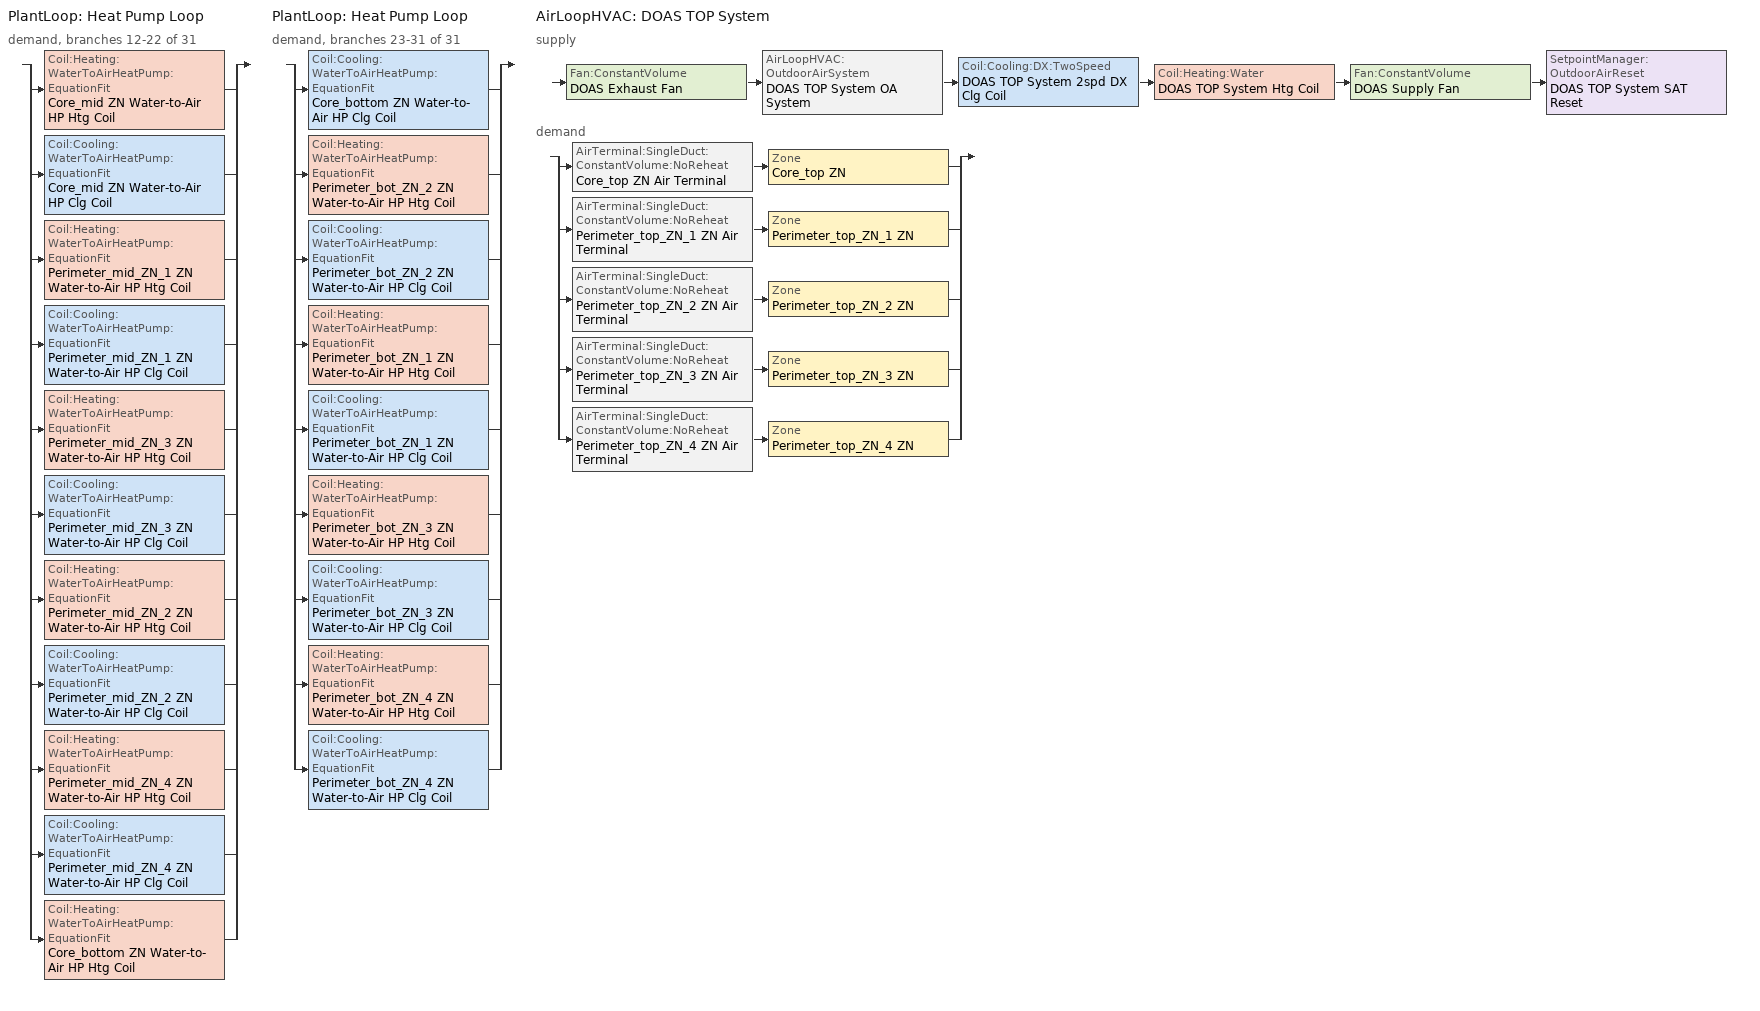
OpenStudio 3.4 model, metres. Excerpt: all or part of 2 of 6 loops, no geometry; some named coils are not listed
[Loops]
PlantLoop 'Heat Pump Loop'
 demand, branches 12-22 of 31: split
  | Coil:Heating:WaterToAirHeatPump:EquationFit 'Core_mid ZN Water-to-Air HP Htg Coil'
  | Coil:Cooling:WaterToAirHeatPump:EquationFit 'Core_mid ZN Water-to-Air HP Clg Coil'
  | Coil:Heating:WaterToAirHeatPump:EquationFit 'Perimeter_mid_ZN_1 ZN Water-to-Air HP Htg Coil'
  | Coil:Cooling:WaterToAirHeatPump:EquationFit 'Perimeter_mid_ZN_1 ZN Water-to-Air HP Clg Coil'
  | Coil:Heating:WaterToAirHeatPump:EquationFit 'Perimeter_mid_ZN_3 ZN Water-to-Air HP Htg Coil'
  | Coil:Cooling:WaterToAirHeatPump:EquationFit 'Perimeter_mid_ZN_3 ZN Water-to-Air HP Clg Coil'
  | Coil:Heating:WaterToAirHeatPump:EquationFit 'Perimeter_mid_ZN_2 ZN Water-to-Air HP Htg Coil'
  | Coil:Cooling:WaterToAirHeatPump:EquationFit 'Perimeter_mid_ZN_2 ZN Water-to-Air HP Clg Coil'
  | Coil:Heating:WaterToAirHeatPump:EquationFit 'Perimeter_mid_ZN_4 ZN Water-to-Air HP Htg Coil'
  | Coil:Cooling:WaterToAirHeatPump:EquationFit 'Perimeter_mid_ZN_4 ZN Water-to-Air HP Clg Coil'
  | Coil:Heating:WaterToAirHeatPump:EquationFit 'Core_bottom ZN Water-to-Air HP Htg Coil'
PlantLoop 'Heat Pump Loop'
 demand, branches 23-31 of 31: split
  | Coil:Cooling:WaterToAirHeatPump:EquationFit 'Core_bottom ZN Water-to-Air HP Clg Coil'
  | Coil:Heating:WaterToAirHeatPump:EquationFit 'Perimeter_bot_ZN_2 ZN Water-to-Air HP Htg Coil'
  | Coil:Cooling:WaterToAirHeatPump:EquationFit 'Perimeter_bot_ZN_2 ZN Water-to-Air HP Clg Coil'
  | Coil:Heating:WaterToAirHeatPump:EquationFit 'Perimeter_bot_ZN_1 ZN Water-to-Air HP Htg Coil'
  | Coil:Cooling:WaterToAirHeatPump:EquationFit 'Perimeter_bot_ZN_1 ZN Water-to-Air HP Clg Coil'
  | Coil:Heating:WaterToAirHeatPump:EquationFit 'Perimeter_bot_ZN_3 ZN Water-to-Air HP Htg Coil'
  | Coil:Cooling:WaterToAirHeatPump:EquationFit 'Perimeter_bot_ZN_3 ZN Water-to-Air HP Clg Coil'
  | Coil:Heating:WaterToAirHeatPump:EquationFit 'Perimeter_bot_ZN_4 ZN Water-to-Air HP Htg Coil'
  | Coil:Cooling:WaterToAirHeatPump:EquationFit 'Perimeter_bot_ZN_4 ZN Water-to-Air HP Clg Coil'
AirLoopHVAC 'DOAS TOP System'
 supply: Fan:ConstantVolume 'DOAS Exhaust Fan' > AirLoopHVAC:OutdoorAirSystem 'DOAS TOP System OA System' > Coil:Cooling:DX:TwoSpeed 'DOAS TOP System 2spd DX Clg Coil' > Coil:Heating:Water 'DOAS TOP System Htg Coil' > Fan:ConstantVolume 'DOAS Supply Fan' > SetpointManager:OutdoorAirReset 'DOAS TOP System SAT Reset'
 demand: split
  | AirTerminal:SingleDuct:ConstantVolume:NoReheat 'Core_top ZN Air Terminal' > Zone 'Core_top ZN'
  | AirTerminal:SingleDuct:ConstantVolume:NoReheat 'Perimeter_top_ZN_1 ZN Air Terminal' > Zone 'Perimeter_top_ZN_1 ZN'
  | AirTerminal:SingleDuct:ConstantVolume:NoReheat 'Perimeter_top_ZN_2 ZN Air Terminal' > Zone 'Perimeter_top_ZN_2 ZN'
  | AirTerminal:SingleDuct:ConstantVolume:NoReheat 'Perimeter_top_ZN_3 ZN Air Terminal' > Zone 'Perimeter_top_ZN_3 ZN'
  | AirTerminal:SingleDuct:ConstantVolume:NoReheat 'Perimeter_top_ZN_4 ZN Air Terminal' > Zone 'Perimeter_top_ZN_4 ZN'
[Sizing:Zone] Zone Cooling Design Supply Air Temperature Input Method=SupplyAirTemperature; Zone Cooling Design Supply Air Temperature {C}=12.7778; Zone Cooling Design Supply Air Temperature Difference {deltaC}=11.11; Zone Heating Design Supply Air Temperature Input Method=SupplyAirTemperature; Zone Heating Design Supply Air Temperature {C}=50; Zone Heating Design Supply Air Temperature Difference {deltaC}=11.11; Zone Cooling Design Supply Air Humidity Ratio {kg-H2O/kg-air}=0.0085; Zone Heating Design Supply Air Humidity Ratio {kg-H2O/kg-air}=0.008; Cooling Design Air Flow Method=DesignDay; Heating Design Air Flow Method=DesignDay; Account for Dedicated Outdoor Air System=Yes; Dedicated Outdoor Air System Control Strategy=NeutralSupplyAir; Dedicated Outdoor Air Low Setpoint Temperature for Design {C}=15.5556; Dedicated Outdoor Air High Setpoint Temperature for Design {C}=21.1111; Design Minimum Zone Ventilation Efficiency=0.6
Core_top ZN; Perimeter_top_ZN_1 ZN; Perimeter_top_ZN_2 ZN; Perimeter_top_ZN_3 ZN; Perimeter_top_ZN_4 ZN
[Zone equipment]
Core_top ZN: Core_top ZN WSHP, Core_top ZN Air Terminal
Perimeter_top_ZN_1 ZN: Perimeter_top_ZN_1 ZN WSHP, Perimeter_top_ZN_1 ZN Air Terminal
Perimeter_top_ZN_2 ZN: Perimeter_top_ZN_2 ZN WSHP, Perimeter_top_ZN_2 ZN Air Terminal
Perimeter_top_ZN_3 ZN: Perimeter_top_ZN_3 ZN WSHP, Perimeter_top_ZN_3 ZN Air Terminal
Perimeter_top_ZN_4 ZN: Perimeter_top_ZN_4 ZN WSHP, Perimeter_top_ZN_4 ZN Air Terminal
[Coil:Heating:Electric] Availability Schedule=Always On Discrete; Efficiency=1
Core_mid ZN Supplemental Htg Coil; Perimeter_mid_ZN_1 ZN Supplemental Htg Coil; Perimeter_mid_ZN_3 ZN Supplemental Htg Coil; Perimeter_mid_ZN_2 ZN Supplemental Htg Coil; Perimeter_mid_ZN_4 ZN Supplemental Htg Coil; Core_bottom ZN Supplemental Htg Coil; Perimeter_bot_ZN_2 ZN Supplemental Htg Coil; Perimeter_bot_ZN_1 ZN Supplemental Htg Coil; Perimeter_bot_ZN_3 ZN Supplemental Htg Coil; Perimeter_bot_ZN_4 ZN Supplemental Htg Coil
[Coil:Heating:WaterToAirHeatPump:EquationFit] Rated Heating Coefficient of Performance {W/W}=4.2
Name | Heating Capacity Curve | Heating Power Consumption Curve
Core_mid ZN Water-to-Air HP Htg Coil | Curve Quad Linear 16 | Curve Quad Linear 17
Perimeter_mid_ZN_1 ZN Water-to-Air HP Htg Coil | Curve Quad Linear 19 | Curve Quad Linear 20
Perimeter_mid_ZN_3 ZN Water-to-Air HP Htg Coil | Curve Quad Linear 22 | Curve Quad Linear 23
Perimeter_mid_ZN_2 ZN Water-to-Air HP Htg Coil | Curve Quad Linear 25 | Curve Quad Linear 26
Perimeter_mid_ZN_4 ZN Water-to-Air HP Htg Coil | Curve Quad Linear 28 | Curve Quad Linear 29
Core_bottom ZN Water-to-Air HP Htg Coil | Curve Quad Linear 31 | Curve Quad Linear 32
Perimeter_bot_ZN_2 ZN Water-to-Air HP Htg Coil | Curve Quad Linear 34 | Curve Quad Linear 35
Perimeter_bot_ZN_1 ZN Water-to-Air HP Htg Coil | Curve Quad Linear 37 | Curve Quad Linear 38
Perimeter_bot_ZN_3 ZN Water-to-Air HP Htg Coil | Curve Quad Linear 40 | Curve Quad Linear 41
Perimeter_bot_ZN_4 ZN Water-to-Air HP Htg Coil | Curve Quad Linear 43 | Curve Quad Linear 44
[Coil:Cooling:WaterToAirHeatPump:EquationFit] Rated Cooling Coefficient of Performance {W/W}=3.4
Name | Total Cooling Capacity Curve | Sensible Cooling Capacity Curve | Cooling Power Consumption Curve
Core_mid ZN Water-to-Air HP Clg Coil | TotCoolCapCurve 5 | Curve Quint Linear 6 | Curve Quad Linear 18
Perimeter_mid_ZN_1 ZN Water-to-Air HP Clg Coil | TotCoolCapCurve 6 | Curve Quint Linear 7 | Curve Quad Linear 21
Perimeter_mid_ZN_3 ZN Water-to-Air HP Clg Coil | TotCoolCapCurve 7 | Curve Quint Linear 8 | Curve Quad Linear 24
Perimeter_mid_ZN_2 ZN Water-to-Air HP Clg Coil | TotCoolCapCurve 8 | Curve Quint Linear 9 | Curve Quad Linear 27
Perimeter_mid_ZN_4 ZN Water-to-Air HP Clg Coil | TotCoolCapCurve 9 | Curve Quint Linear 10 | Curve Quad Linear 30
Core_bottom ZN Water-to-Air HP Clg Coil | TotCoolCapCurve 10 | Curve Quint Linear 11 | Curve Quad Linear 33
Perimeter_bot_ZN_2 ZN Water-to-Air HP Clg Coil | TotCoolCapCurve 11 | Curve Quint Linear 12 | Curve Quad Linear 36
Perimeter_bot_ZN_1 ZN Water-to-Air HP Clg Coil | TotCoolCapCurve 12 | Curve Quint Linear 13 | Curve Quad Linear 39
Perimeter_bot_ZN_3 ZN Water-to-Air HP Clg Coil | TotCoolCapCurve 13 | Curve Quint Linear 14 | Curve Quad Linear 42
Perimeter_bot_ZN_4 ZN Water-to-Air HP Clg Coil | TotCoolCapCurve 14 | Curve Quint Linear 15 | Curve Quad Linear 45
[Fan:OnOff] Availability Schedule=Always On Discrete; Fan Total Efficiency=0.52; Pressure Rise {Pa}=331.288; Maximum Flow Rate {m3/s}=autosize; Motor Efficiency=0.8; Motor In Airstream Fraction=1
Name | Fan Power Ratio Function of Speed Ratio Curve | Fan Efficiency Ratio Function of Speed Ratio Curve
Core_mid ZN WSHP Fan | Fan On Off Power Curve 5 | Fan On Off Efficiency Curve 5
Perimeter_mid_ZN_1 ZN WSHP Fan | Fan On Off Power Curve 6 | Fan On Off Efficiency Curve 6
Perimeter_mid_ZN_3 ZN WSHP Fan | Fan On Off Power Curve 7 | Fan On Off Efficiency Curve 7
Perimeter_mid_ZN_2 ZN WSHP Fan | Fan On Off Power Curve 8 | Fan On Off Efficiency Curve 8
Perimeter_mid_ZN_4 ZN WSHP Fan | Fan On Off Power Curve 9 | Fan On Off Efficiency Curve 9
Core_bottom ZN WSHP Fan | Fan On Off Power Curve 10 | Fan On Off Efficiency Curve 10
Perimeter_bot_ZN_2 ZN WSHP Fan | Fan On Off Power Curve 11 | Fan On Off Efficiency Curve 11
Perimeter_bot_ZN_1 ZN WSHP Fan | Fan On Off Power Curve 12 | Fan On Off Efficiency Curve 12
Perimeter_bot_ZN_3 ZN WSHP Fan | Fan On Off Power Curve 13 | Fan On Off Efficiency Curve 13
Perimeter_bot_ZN_4 ZN WSHP Fan | Fan On Off Power Curve 14 | Fan On Off Efficiency Curve 14
[ZoneHVAC:WaterToAirHeatPump] Availability Schedule=Always On Discrete; Supply Air Flow Rate During Cooling Operation {m3/s}=Autosize; Supply Air Flow Rate During Heating Operation {m3/s}=Autosize; Supply Air Flow Rate When No Cooling or Heating is Needed {m3/s}=autosize; Outdoor Air Flow Rate During Cooling Operation {m3/s}=autosize; Outdoor Air Flow Rate During Heating Operation {m3/s}=autosize; Outdoor Air Flow Rate When No Cooling or Heating is Needed {m3/s}=Autosize; Maximum Supply Air Temperature from Supplemental Heater {C}=Autosize
Name | Supply Air Fan | Heating Coil | Cooling Coil | Supplemental Heating Coil
Core_mid ZN WSHP | Core_mid ZN WSHP Fan | Core_mid ZN Water-to-Air HP Htg Coil | Core_mid ZN Water-to-Air HP Clg Coil | Core_mid ZN Supplemental Htg Coil
Perimeter_mid_ZN_1 ZN WSHP | Perimeter_mid_ZN_1 ZN WSHP Fan | Perimeter_mid_ZN_1 ZN Water-to-Air HP Htg Coil | Perimeter_mid_ZN_1 ZN Water-to-Air HP Clg Coil | Perimeter_mid_ZN_1 ZN Supplemental Htg Coil
Perimeter_mid_ZN_3 ZN WSHP | Perimeter_mid_ZN_3 ZN WSHP Fan | Perimeter_mid_ZN_3 ZN Water-to-Air HP Htg Coil | Perimeter_mid_ZN_3 ZN Water-to-Air HP Clg Coil | Perimeter_mid_ZN_3 ZN Supplemental Htg Coil
Perimeter_mid_ZN_2 ZN WSHP | Perimeter_mid_ZN_2 ZN WSHP Fan | Perimeter_mid_ZN_2 ZN Water-to-Air HP Htg Coil | Perimeter_mid_ZN_2 ZN Water-to-Air HP Clg Coil | Perimeter_mid_ZN_2 ZN Supplemental Htg Coil
Perimeter_mid_ZN_4 ZN WSHP | Perimeter_mid_ZN_4 ZN WSHP Fan | Perimeter_mid_ZN_4 ZN Water-to-Air HP Htg Coil | Perimeter_mid_ZN_4 ZN Water-to-Air HP Clg Coil | Perimeter_mid_ZN_4 ZN Supplemental Htg Coil
Core_bottom ZN WSHP | Core_bottom ZN WSHP Fan | Core_bottom ZN Water-to-Air HP Htg Coil | Core_bottom ZN Water-to-Air HP Clg Coil | Core_bottom ZN Supplemental Htg Coil
Perimeter_bot_ZN_2 ZN WSHP | Perimeter_bot_ZN_2 ZN WSHP Fan | Perimeter_bot_ZN_2 ZN Water-to-Air HP Htg Coil | Perimeter_bot_ZN_2 ZN Water-to-Air HP Clg Coil | Perimeter_bot_ZN_2 ZN Supplemental Htg Coil
Perimeter_bot_ZN_1 ZN WSHP | Perimeter_bot_ZN_1 ZN WSHP Fan | Perimeter_bot_ZN_1 ZN Water-to-Air HP Htg Coil | Perimeter_bot_ZN_1 ZN Water-to-Air HP Clg Coil | Perimeter_bot_ZN_1 ZN Supplemental Htg Coil
Perimeter_bot_ZN_3 ZN WSHP | Perimeter_bot_ZN_3 ZN WSHP Fan | Perimeter_bot_ZN_3 ZN Water-to-Air HP Htg Coil | Perimeter_bot_ZN_3 ZN Water-to-Air HP Clg Coil | Perimeter_bot_ZN_3 ZN Supplemental Htg Coil
Perimeter_bot_ZN_4 ZN WSHP | Perimeter_bot_ZN_4 ZN WSHP Fan | Perimeter_bot_ZN_4 ZN Water-to-Air HP Htg Coil | Perimeter_bot_ZN_4 ZN Water-to-Air HP Clg Coil | Perimeter_bot_ZN_4 ZN Supplemental Htg Coil
[AirLoopHVAC]
DOAS TOP System: Availability Schedule=Always On Discrete; Design Supply Air Flow Rate {m3/s}=autosize; Design Return Air Flow Fraction of Supply Air Flow=1
[Sizing:System]
DOAS TOP System: Type of Load to Size On=VentilationRequirement; Central Heating Maximum System Air Flow Ratio=1; Preheat Design Temperature {C}=7; Preheat Design Humidity Ratio {kg-H2O/kg-Air}=0.008; Precool Design Temperature {C}=12.8; Precool Design Humidity Ratio {kg-H2O/kg-Air}=0.008; Central Cooling Design Supply Air Temperature {C}=15.5556; Central Heating Design Supply Air Temperature {C}=21.1111; Sizing Option=Coincident; 100% Outdoor Air in Cooling=Yes; 100% Outdoor Air in Heating=Yes; Central Cooling Design Supply Air Humidity Ratio {kg-H2O/kg-Air}=0.0085; Zone Maximum Outdoor Air Fraction=1; Cooling Supply Air Flow Rate Per Floor Area {m3/s-m2}=0.00996765; Cooling Fraction of Autosized Cooling Supply Air Flow Rate=1; Cooling Supply Air Flow Rate Per Unit Cooling Capacity {m3/s-W}=3.94755e-05; Heating Supply Air Flow Rate Per Floor Area {m3/s-m2}=0.00996765; Heating Fraction of Autosized Heating Supply Air Flow Rate=1; Heating Fraction of Autosized Cooling Supply Air Flow Rate=1; Heating Supply Air Flow Rate Per Unit Heating Capacity {m3/s-W}=3.15882e-05; Cooling Design Capacity Method=CoolingDesignCapacity; Cooling Design Capacity {W}=autosize; Cooling Design Capacity Per Floor Area {W/m2}=234.7; Fraction of Autosized Cooling Design Capacity=1; Heating Design Capacity Method=HeatingDesignCapacity; Heating Design Capacity {W}=autosize; Heating Design Capacity Per Floor Area {W/m2}=157; Fraction of Autosized Heating Design Capacity=1; Central Cooling Capacity Control Method=OnOff; Occupant Diversity=autosize
[Fan:ConstantVolume] Availability Schedule=Always On Discrete; Fan Total Efficiency=0.58175; Maximum Flow Rate {m3/s}=AutoSize; Motor Efficiency=0.895; Motor In Airstream Fraction=1
Name | Pressure Rise {Pa}
DOAS Supply Fan | 622.722
DOAS Exhaust Fan | 373.633
[Coil:Cooling:DX:TwoSpeed]
DOAS TOP System 2spd DX Clg Coil: Availability Schedule=Always On Discrete; Rated High Speed Total Cooling Capacity {W}=Autosize; Rated High Speed Sensible Heat Ratio=Autosize; Rated High Speed COP {W/W}=3; Rated High Speed Air Flow Rate {m3/s}=Autosize; Unit Internal Static Air Pressure {Pa}=773.3; Total Cooling Capacity Function of Temperature Curve=Curve Biquadratic 1; Total Cooling Capacity Function of Flow Fraction Curve=Curve Quadratic 1; Energy Input Ratio Function of Temperature Curve=Curve Biquadratic 2; Energy Input Ratio Function of Flow Fraction Curve=Curve Quadratic 2; Part Load Fraction Correlation Curve=Curve Quadratic 3; Rated Low Speed Total Cooling Capacity {W}=Autosize; Rated Low Speed Sensible Heat Ratio=0.69; Rated Low Speed COP {W/W}=3; Low Speed Total Cooling Capacity Function of Temperature Curve=Curve Biquadratic 3; Low Speed Energy Input Ratio Function of Temperature Curve=Curve Biquadratic 4; Condenser Type=AirCooled; Minimum Outdoor Dry-Bulb Temperature for Compressor Operation {C}=-25; High Speed Evaporative Condenser Effectiveness=0; High Speed Evaporative Condenser Air Flow Rate {m3/s}=Autosize; High Speed Evaporative Condenser Pump Rated Power Consumption {W}=Autosize; Low Speed Evaporative Condenser Effectiveness=0; Low Speed Evaporative Condenser Air Flow Rate {m3/s}=Autosize; Low Speed Evaporative Condenser Pump Rated Power Consumption {W}=Autosize; Basin Heater Capacity {W/K}=10; Basin Heater Setpoint Temperature {C}=2
[Controller:OutdoorAir]
DOAS TOP System Outdoor Air Controller: Minimum Outdoor Air Flow Rate {m3/s}=autosize; Maximum Outdoor Air Flow Rate {m3/s}=Autosize; Economizer Control Type=NoEconomizer; Economizer Control Action Type=ModulateFlow; Lockout Type=NoLockout; Minimum Limit Type=FixedMinimum; Minimum Fraction of Outdoor Air Schedule=Always On Discrete; Controller Mechanical Ventilation=DOAS TOP System Mechanical Ventilation Controller; High Humidity Control=No; Heat Recovery Bypass Control Type=BypassWhenWithinEconomizerLimits
[Controller:MechanicalVentilation]
DOAS TOP System Mechanical Ventilation Controller: Availability Schedule=Always On Discrete; System Outdoor Air Method=ZoneSum
[AirLoopHVAC:OutdoorAirSystem]
DOAS TOP System OA System: Controller=DOAS TOP System Outdoor Air Controller
[SetpointManager:OutdoorAirReset]
DOAS TOP System SAT Reset: Control Variable=Temperature; Setpoint at Outdoor Low Temperature {C}=21.1111; Outdoor Low Temperature {C}=12.7778; Setpoint at Outdoor High Temperature {C}=15.5556; Outdoor High Temperature {C}=21.1111
[AirTerminal:SingleDuct:ConstantVolume:NoReheat] Availability Schedule=Always On Discrete; Maximum Air Flow Rate {m3/s}=AutoSize
Core_top ZN Air Terminal; Perimeter_top_ZN_1 ZN Air Terminal; Perimeter_top_ZN_2 ZN Air Terminal; Perimeter_top_ZN_3 ZN Air Terminal; Perimeter_top_ZN_4 ZN Air Terminal
[Schedule:Constant]
Always On Discrete: Value=1
[Curve:QuadLinear] Minimum Value of w {BasedOnField A2}=-100; Maximum Value of w {BasedOnField A2}=100; Minimum Value of x {BasedOnField A3}=-100; Maximum Value of x {BasedOnField A3}=100; Minimum Value of y {BasedOnField A4}=0; Maximum Value of y {BasedOnField A4}=100; Minimum Value of z {BasedOnField A5}=0; Maximum Value of z {BasedOnField A5}=100
Name | Coefficient1 Constant | Coefficient2 w | Coefficient3 x | Coefficient4 y | Coefficient5 z
Curve Quad Linear 16; Curve Quad Linear 19; Curve Quad Linear 22; Curve Quad Linear 25; Curve Quad Linear 28; Curve Quad Linear 31; Curve Quad Linear 34; Curve Quad Linear 37; Curve Quad Linear 40; Curve Quad Linear 43 | 0.237847 | -3.35824 | 3.8064 | 0.1792 | 0.128607
Curve Quad Linear 17; Curve Quad Linear 20; Curve Quad Linear 23; Curve Quad Linear 26; Curve Quad Linear 29; Curve Quad Linear 32; Curve Quad Linear 35; Curve Quad Linear 38; Curve Quad Linear 41; Curve Quad Linear 44 | -3.79176 | 3.38799 | 1.50226 | -0.177654 | -0.10308
TotCoolCapCurve 5; TotCoolCapCurve 6; TotCoolCapCurve 7; TotCoolCapCurve 8; TotCoolCapCurve 9; TotCoolCapCurve 10; TotCoolCapCurve 11; TotCoolCapCurve 12; TotCoolCapCurve 13; TotCoolCapCurve 14 | -4.30267 | 7.18537 | -2.23947 | 0.139996 | 0.10266
Curve Quad Linear 18; Curve Quad Linear 21; Curve Quad Linear 24; Curve Quad Linear 27; Curve Quad Linear 30; Curve Quad Linear 33; Curve Quad Linear 36; Curve Quad Linear 39; Curve Quad Linear 42; Curve Quad Linear 45 | -5.67776 | 0.438988 | 5.84528 | 0.141606 | -0.168728
[Curve:QuintLinear] Coefficient1 Constant=6.00194; Coefficient2 v=22.6301; Coefficient3 w=-26.7961; Coefficient4 x=-1.72375; Coefficient5 y=0.490645; Coefficient6 z=0.0693119; Minimum Value of v {BasedOnField A2}=-100; Maximum Value of v {BasedOnField A2}=100; Minimum Value of w {BasedOnField A2}=-100; Maximum Value of w {BasedOnField A2}=100; Minimum Value of x {BasedOnField A3}=-100; Maximum Value of x {BasedOnField A3}=100; Minimum Value of y {BasedOnField A4}=0; Maximum Value of y {BasedOnField A4}=100; Minimum Value of z {BasedOnField A5}=0; Maximum Value of z {BasedOnField A5}=100
Curve Quint Linear 6; Curve Quint Linear 7; Curve Quint Linear 8; Curve Quint Linear 9; Curve Quint Linear 10; Curve Quint Linear 11; Curve Quint Linear 12; Curve Quint Linear 13; Curve Quint Linear 14; Curve Quint Linear 15
[Curve:Exponent] Coefficient1 Constant=1; Coefficient2 Constant=0; Coefficient3 Constant=0; Minimum Value of x=0; Maximum Value of x=1
Fan On Off Power Curve 5; Fan On Off Power Curve 6; Fan On Off Power Curve 7; Fan On Off Power Curve 8; Fan On Off Power Curve 9; Fan On Off Power Curve 10; Fan On Off Power Curve 11; Fan On Off Power Curve 12; Fan On Off Power Curve 13; Fan On Off Power Curve 14
[Curve:Cubic] Coefficient1 Constant=1; Coefficient2 x=0; Coefficient3 x**2=0; Coefficient4 x**3=0; Minimum Value of x=0; Maximum Value of x=1
Fan On Off Efficiency Curve 5; Fan On Off Efficiency Curve 6; Fan On Off Efficiency Curve 7; Fan On Off Efficiency Curve 8; Fan On Off Efficiency Curve 9; Fan On Off Efficiency Curve 10; Fan On Off Efficiency Curve 11; Fan On Off Efficiency Curve 12; Fan On Off Efficiency Curve 13; Fan On Off Efficiency Curve 14
[Curve:Biquadratic] Minimum Value of x=17; Maximum Value of x=22; Minimum Value of y=13; Maximum Value of y=46
Name | Coefficient1 Constant | Coefficient2 x | Coefficient3 x**2 | Coefficient4 y | Coefficient5 y**2 | Coefficient6 x*y
Curve Biquadratic 1; Curve Biquadratic 3 | 0.42415 | 0.04426 | -0.00042 | 0.00333 | -8e-05 | -0.00021
Curve Biquadratic 2; Curve Biquadratic 4 | 1.23649 | -0.02431 | 0.00057 | -0.01434 | 0.00063 | -0.00038
[Curve:Quadratic]
Name | Coefficient1 Constant | Coefficient2 x | Coefficient3 x**2 | Minimum Value of x | Maximum Value of x
Curve Quadratic 1 | 0.77136 | 0.34053 | -0.11088 | 0.75918 | 1.13877
Curve Quadratic 2 | 1.2055 | -0.32953 | 0.12308 | 0.75918 | 1.13877
Curve Quadratic 3 | 0.771 | 0.229 | 0 | 0 | 1
